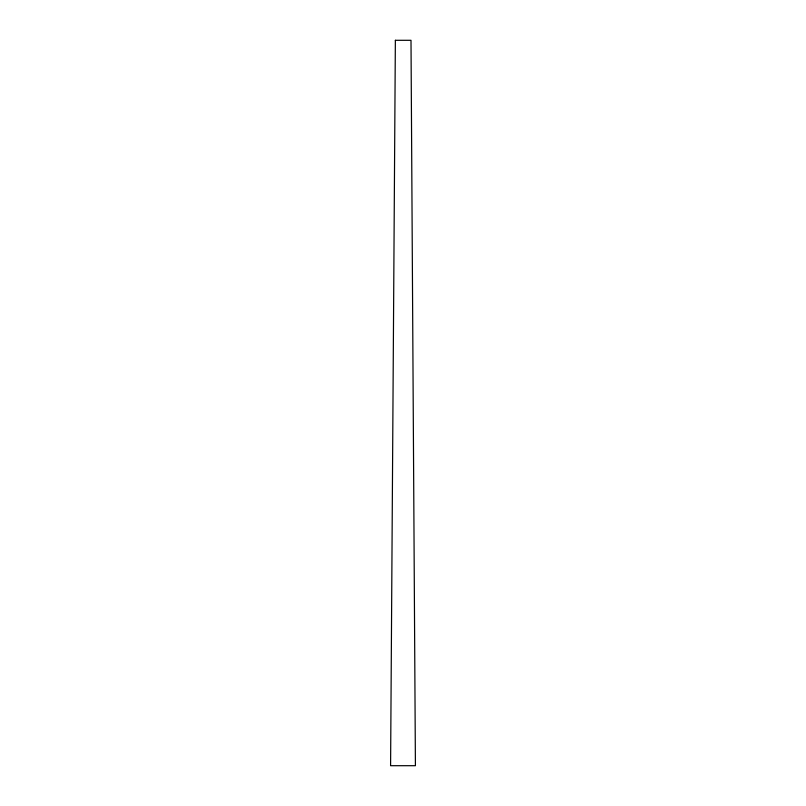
<?xml version="1.0" encoding="UTF-8"?>
<svg xmlns="http://www.w3.org/2000/svg" width="806" height="806" viewBox="0 0 806 806"><rect width="100%" height="100%" fill="white"/><g stroke="black" fill="none" stroke-linecap="round" stroke-linejoin="round"><path stroke-width="1.21" d="M395.363 40.3L390.588 765.7L415.412 765.7L411 40.3L395.363 40.3"/></g></svg>
